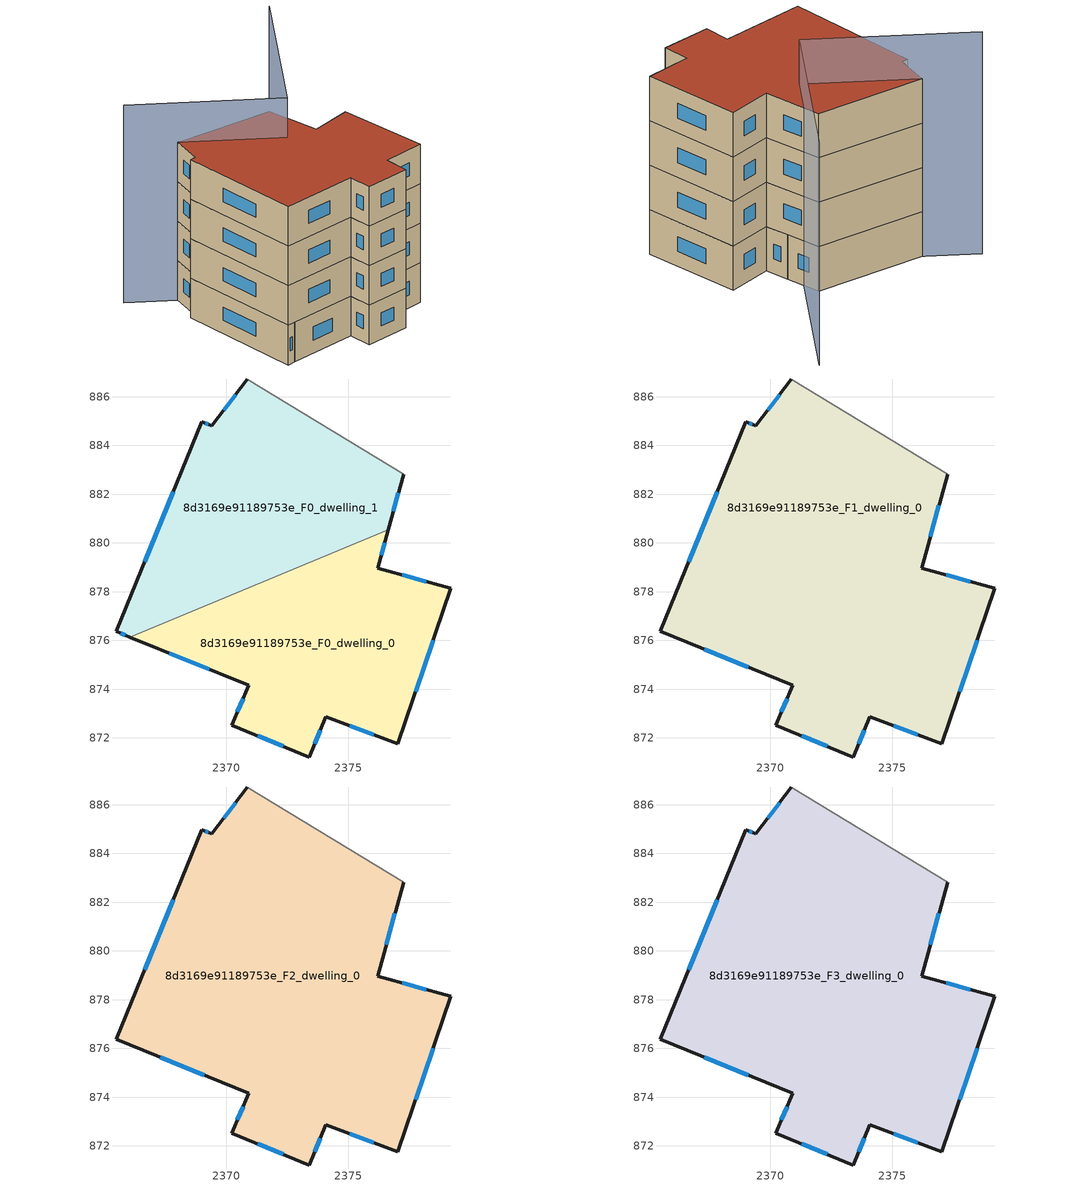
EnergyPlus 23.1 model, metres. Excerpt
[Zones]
8d3169e91189753e_F0_dwelling_0
 floor ground (EU_floor_Construction): 2379.21,878.13 2377.03,871.76 2374.07,872.88 2373.39,871.21 2370.22,872.51 2370.91,874.16 2366.03,876.14 2376.64,880.53 2376.2,878.96 z0
 wall outside (EU_wall_Construction): 2366.03,876.14 2370.91,874.16 2370.22,872.51 2373.39,871.21 2374.07,872.88 2377.03,871.76 2379.21,878.13 2376.2,878.96 2376.64,880.53 z0:3
 wall to 8d3169e91189753e_F0_dwelling_1 (EU_wall_Construction): 2376.64,880.53 2366.03,876.14 z0:3
 window (EU_Window_Construction): 2375.06,872.51 2376.04,872.13 / 2373.62,871.77 2373.84,872.32 / 2371.28,872.08 2372.33,871.65 / 2370.68,873.61 2370.45,873.06 / 2367.66,875.48 2369.28,874.82 / 2376.35,879.49 2376.49,880.01 / 2378.21,878.41 2377.2,878.69 / 2377.76,873.89 2378.48,876.01 z1:2
8d3169e91189753e_F0_dwelling_1
 floor ground (EU_floor_Construction): 2377.27,882.83 2376.64,880.53 2366.03,876.14 2365.47,876.37 2368.98,884.97 2369.4,884.8 2370.86,886.72 z0
 wall outside (EU_wall_Construction): 2370.86,886.72 2369.4,884.8 2368.98,884.97 2365.47,876.37 2366.03,876.14 / 2376.64,880.53 2377.27,882.83 z0:3
 wall adiabatic (EU_wall_Construction): 2377.27,882.83 2370.86,886.72 z0:3
 window (EU_Window_Construction): 2367.81,882.11 2366.64,879.23 / 2369.26,884.86 2369.12,884.92 / 2370.37,886.09 2369.89,885.44 / 2376.85,881.3 2377.06,882.06 / 2365.66,876.29 2365.85,876.21 z1:2
8d3169e91189753e_F1_dwelling_0
 floor to 8d3169e91189753e_F0_dwelling_0 (EU_floor_Construction): 2379.21,878.13 2377.03,871.76 2374.07,872.88 2373.39,871.21 2370.22,872.51 2370.91,874.16 2366.03,876.14 2376.64,880.53 2376.2,878.96 z3
 floor to 8d3169e91189753e_F0_dwelling_1 (EU_floor_Construction): 2377.27,882.83 2376.64,880.53 2366.03,876.14 2365.47,876.36 2368.98,884.97 2369.4,884.8 2370.86,886.72 z3
 wall outside (EU_wall_Construction): 2370.86,886.72 2369.4,884.8 2368.98,884.97 2365.47,876.37 2370.91,874.16 2370.22,872.51 2373.39,871.21 2374.07,872.88 2377.03,871.76 2379.21,878.13 2376.2,878.96 2377.27,882.83 z3:6
 wall adiabatic (EU_wall_Construction): 2377.27,882.83 2370.86,886.72 z3:6
 window (EU_Window_Construction): 2375.06,872.51 2376.04,872.13 / 2373.62,871.77 2373.84,872.32 / 2371.28,872.08 2372.33,871.65 / 2370.68,873.61 2370.45,873.06 / 2367.28,875.63 2369.1,874.89 / 2367.81,882.11 2366.64,879.23 / 2369.26,884.86 2369.12,884.92 / 2370.37,886.09 2369.89,885.44 / 2376.56,880.25 2376.91,881.54 / 2378.21,878.41 2377.2,878.69 / 2377.76,873.89 2378.48,876.01 z4:5
8d3169e91189753e_F2_dwelling_0
 floor to 8d3169e91189753e_F1_dwelling_0 (EU_floor_Construction): 2377.27,882.83 2376.2,878.96 2379.21,878.13 2377.03,871.76 2374.07,872.88 2373.39,871.21 2370.22,872.51 2370.91,874.16 2365.47,876.37 2368.98,884.97 2369.4,884.8 2370.86,886.72 z6
 wall outside (EU_wall_Construction): 2370.86,886.72 2369.4,884.8 2368.98,884.97 2365.47,876.37 2370.91,874.16 2370.22,872.51 2373.39,871.21 2374.07,872.88 2377.03,871.76 2379.21,878.13 2376.2,878.96 2377.27,882.83 z6:9
 wall adiabatic (EU_wall_Construction): 2377.27,882.83 2370.86,886.72 z6:9
 window (EU_Window_Construction): 2375.06,872.51 2376.04,872.13 / 2373.62,871.77 2373.84,872.32 / 2371.28,872.08 2372.33,871.65 / 2370.68,873.61 2370.45,873.06 / 2367.28,875.63 2369.1,874.89 / 2367.81,882.11 2366.64,879.23 / 2369.26,884.86 2369.12,884.92 / 2370.37,886.09 2369.89,885.44 / 2376.56,880.25 2376.91,881.54 / 2378.21,878.41 2377.2,878.69 / 2377.76,873.89 2378.48,876.01 z7:8
8d3169e91189753e_F3_dwelling_0
 floor to 8d3169e91189753e_F2_dwelling_0 (EU_floor_Construction): 2377.27,882.83 2376.2,878.96 2379.21,878.13 2377.03,871.76 2374.07,872.88 2373.39,871.21 2370.22,872.51 2370.91,874.16 2365.47,876.37 2368.98,884.97 2369.4,884.8 2370.86,886.72 z9
 wall outside (EU_wall_Construction): 2370.86,886.72 2369.4,884.8 2368.98,884.97 2365.47,876.37 2370.91,874.16 2370.22,872.51 2373.39,871.21 2374.07,872.88 2377.03,871.76 2379.21,878.13 2376.2,878.96 2377.27,882.83 z9:12
 wall adiabatic (EU_wall_Construction): 2377.27,882.83 2370.86,886.72 z9:12
 window (EU_Window_Construction): 2375.06,872.51 2376.04,872.13 / 2373.62,871.77 2373.84,872.32 / 2371.28,872.08 2372.33,871.65 / 2370.68,873.61 2370.45,873.06 / 2367.28,875.63 2369.1,874.89 / 2367.81,882.11 2366.64,879.23 / 2369.26,884.86 2369.12,884.92 / 2370.37,886.09 2369.89,885.44 / 2376.56,880.25 2376.91,881.54 / 2378.21,878.41 2377.2,878.69 / 2377.76,873.89 2378.48,876.01 z10:11
 roof outside (EU_roof_Construction): 2377.03,871.76 2379.21,878.13 2376.2,878.96 2377.27,882.83 2370.86,886.72 2369.4,884.8 2368.98,884.97 2365.47,876.37 2370.91,874.16 2370.22,872.51 2373.39,871.21 2374.07,872.88 z12
shading: 2385.71,886.49 2374.38,880.29 / 2374.38,880.29 2369.13,889.88 z0:15
[Building]
EU S2 Campaign: North Axis=0; Terrain=City; Solar Distribution=FullExterior
[Site:Location]
Bologna: Latitude=44.5; Longitude=11.25; Time Zone=1; Elevation=37
[SizingPeriod:WeatherFileDays]
AnnualSizingPeriod: Begin Month=1; Begin Day of Month=1; End Month=12; End Day of Month=31; Day of Week for Start Day=Monday; Use Weather File Daylight Saving Period=No; Use Weather File Rain and Snow Indicators=No
[MATERIAL]
EU_InternalMass_Material: Roughness=MediumRough; Thickness=0.1; Conductivity=1; Density=1800; Specific Heat=900; Thermal Absorptance=0.9; Solar Absorptance=0.7; Visible Absorptance=0.7
[MATERIAL:NOMASS] Roughness=MediumRough; Thermal Absorptance=0.9; Solar Absorptance=0.7; Visible Absorptance=0.7
Name | Thermal Resistance
EU_wall_NoMass | 0.937881
EU_roof_NoMass | 0.548572
EU_floor_NoMass | 0.71348
[WINDOWMATERIAL:SIMPLEGLAZINGSYSTEM]
EU_Window_SimpleGlazing: UFactor=4.25633; Solar Heat Gain Coefficient=0.85; Visible Transmittance=0.85
[CONSTRUCTION]
EU_wall_Construction: EU_wall_NoMass
EU_roof_Construction: EU_roof_NoMass
EU_floor_Construction: EU_floor_NoMass
EU_InternalMass_Construction: EU_InternalMass_Material
EU_Window_Construction: EU_Window_SimpleGlazing
[ZONE] Type=1; Multiplier=1; Ceiling Height=autocalculate; Floor Area=autocalculate; Part of Total Floor Area=Yes
Name | Volume
8d3169e91189753e_F0_dwelling_0 | 186.35
8d3169e91189753e_F1_dwelling_0; 8d3169e91189753e_F2_dwelling_0; 8d3169e91189753e_F3_dwelling_0 | 372.702
8d3169e91189753e_F0_dwelling_1 | 186.352
[INTERNALMASS] Construction=EU_InternalMass_Construction
Name | Zone or ZoneList | Surface Area
8d3169e91189753e_F0_dwelling_0_EU_InternalMass | 8d3169e91189753e_F0_dwelling_0 | 62.1171
8d3169e91189753e_F0_dwelling_1_EU_InternalMass | 8d3169e91189753e_F0_dwelling_1 | 62.1172
8d3169e91189753e_F1_dwelling_0_EU_InternalMass | 8d3169e91189753e_F1_dwelling_0 | 124.234
8d3169e91189753e_F2_dwelling_0_EU_InternalMass | 8d3169e91189753e_F2_dwelling_0 | 124.234
8d3169e91189753e_F3_dwelling_0_EU_InternalMass | 8d3169e91189753e_F3_dwelling_0 | 124.234
[OTHEREQUIPMENT] Fuel Type=Electricity; Design Level Calculation Method=Watts/Area; Power per Zone Floor Area=1; Fraction Latent=0; Fraction Radiant=0; Fraction Lost=0; Carbon Dioxide Generation Rate=0; EndUse Subcategory=EU_Step8_InternalGains
Name | Zone or ZoneList or Space or SpaceList | Schedule
EU_Step8_InternalGain_8d3169e91189753e_F0_dwelling_0_f000 | 8d3169e91189753e_F0_dwelling_0 | EU_Step8_GainSchedule_8d3169e91189753e_F0_dwelling_0_f000
EU_Step8_InternalGain_8d3169e91189753e_F0_dwelling_1_f000 | 8d3169e91189753e_F0_dwelling_1 | EU_Step8_GainSchedule_8d3169e91189753e_F0_dwelling_1_f000
EU_Step8_InternalGain_8d3169e91189753e_F1_dwelling_0_f000 | 8d3169e91189753e_F1_dwelling_0 | EU_Step8_GainSchedule_8d3169e91189753e_F1_dwelling_0_f000
EU_Step8_InternalGain_8d3169e91189753e_F2_dwelling_0_f000 | 8d3169e91189753e_F2_dwelling_0 | EU_Step8_GainSchedule_8d3169e91189753e_F2_dwelling_0_f000
EU_Step8_InternalGain_8d3169e91189753e_F3_dwelling_0_f000 | 8d3169e91189753e_F3_dwelling_0 | EU_Step8_GainSchedule_8d3169e91189753e_F3_dwelling_0_f000
[ZONEVENTILATION:DESIGNFLOWRATE] Schedule=EU_AlwaysOn; Design Flow Rate Calculation Method=AirChanges/Hour; Air Changes per Hour=0.687892; Ventilation Type=Natural; Fan Pressure Rise=0; Fan Total Efficiency=1; Constant Term Coefficient=1; Temperature Term Coefficient=0; Velocity Term Coefficient=0; Velocity Squared Term Coefficient=0; Minimum Indoor Temperature=-100; Maximum Indoor Temperature=100; Delta Temperature=-100; Minimum Outdoor Temperature=-100; Maximum Outdoor Temperature=100; Maximum Wind Speed=40
Name | Zone or ZoneList or Space or SpaceList
EU_ConstantAir_8d3169e91189753e_F0_dwelling_0 | 8d3169e91189753e_F0_dwelling_0
EU_ConstantAir_8d3169e91189753e_F0_dwelling_1 | 8d3169e91189753e_F0_dwelling_1
EU_ConstantAir_8d3169e91189753e_F1_dwelling_0 | 8d3169e91189753e_F1_dwelling_0
EU_ConstantAir_8d3169e91189753e_F2_dwelling_0 | 8d3169e91189753e_F2_dwelling_0
EU_ConstantAir_8d3169e91189753e_F3_dwelling_0 | 8d3169e91189753e_F3_dwelling_0
[HVACTEMPLATE:THERMOSTAT] Constant Heating Setpoint=20; Constant Cooling Setpoint=50
EU_HeatOnly_8d3169e91189753e_F0_dwelling_0; EU_HeatOnly_8d3169e91189753e_F0_dwelling_1; EU_HeatOnly_8d3169e91189753e_F1_dwelling_0; EU_HeatOnly_8d3169e91189753e_F2_dwelling_0; EU_HeatOnly_8d3169e91189753e_F3_dwelling_0
[HVACTEMPLATE:ZONE:IDEALLOADSAIRSYSTEM] System Availability Schedule=EU_AlwaysOn; Maximum Heating Supply Air Temperature=50; Minimum Cooling Supply Air Temperature=13; Maximum Heating Supply Air Humidity Ratio=0.0156; Minimum Cooling Supply Air Humidity Ratio=0.0077; Heating Limit=NoLimit; Cooling Limit=NoLimit; Heating Availability Schedule=EU_AlwaysOn; Cooling Availability Schedule=EU_CoolingOff; Dehumidification Control Type=ConstantSensibleHeatRatio; Cooling Sensible Heat Ratio=0.7; Dehumidification Setpoint=60; Humidification Control Type=None; Humidification Setpoint=30; Outdoor Air Method=None; Outdoor Air Flow Rate per Person=0.00944; Outdoor Air Flow Rate per Zone Floor Area=0; Outdoor Air Flow Rate per Zone=0; Demand Controlled Ventilation Type=None; Outdoor Air Economizer Type=NoEconomizer; Heat Recovery Type=None; Sensible Heat Recovery Effectiveness=0.7; Latent Heat Recovery Effectiveness=0.65
Name | Template Thermostat
8d3169e91189753e_F0_dwelling_0 | EU_HeatOnly_8d3169e91189753e_F0_dwelling_0
8d3169e91189753e_F0_dwelling_1 | EU_HeatOnly_8d3169e91189753e_F0_dwelling_1
8d3169e91189753e_F1_dwelling_0 | EU_HeatOnly_8d3169e91189753e_F1_dwelling_0
8d3169e91189753e_F2_dwelling_0 | EU_HeatOnly_8d3169e91189753e_F2_dwelling_0
8d3169e91189753e_F3_dwelling_0 | EU_HeatOnly_8d3169e91189753e_F3_dwelling_0
[SIZING:ZONE] Zone Cooling Design Supply Air Temperature Input Method=SupplyAirTemperature; Zone Cooling Design Supply Air Temperature=13; Zone Heating Design Supply Air Temperature Input Method=SupplyAirTemperature; Zone Heating Design Supply Air Temperature=50; Zone Cooling Design Supply Air Humidity Ratio=0.008; Zone Heating Design Supply Air Humidity Ratio=0.008; Cooling Design Air Flow Method=DesignDay; Cooling Design Air Flow Rate=0; Cooling Minimum Air Flow per Zone Floor Area=0.000762; Cooling Minimum Air Flow=0; Cooling Minimum Air Flow Fraction=0.2; Heating Design Air Flow Method=DesignDay; Heating Design Air Flow Rate=0; Heating Maximum Air Flow per Zone Floor Area=0.002032; Heating Maximum Air Flow=0.141576; Heating Maximum Air Flow Fraction=0.3; Account for Dedicated Outdoor Air System=No; Dedicated Outdoor Air System Control Strategy=NeutralSupplyAir; Dedicated Outdoor Air Low Setpoint Temperature for Design=autosize; Dedicated Outdoor Air High Setpoint Temperature for Design=autosize; Zone Load Sizing Method=Sensible Load Only No Latent Load; Zone Latent Cooling Design Supply Air Humidity Ratio Input Method=HumidityRatioDifference; Zone Cooling Design Supply Air Humidity Ratio Difference=0.005; Zone Latent Heating Design Supply Air Humidity Ratio Input Method=HumidityRatioDifference; Zone Humidification Design Supply Air Humidity Ratio Difference=0.005
8d3169e91189753e_F0_dwelling_0; 8d3169e91189753e_F0_dwelling_1; 8d3169e91189753e_F1_dwelling_0; 8d3169e91189753e_F2_dwelling_0; 8d3169e91189753e_F3_dwelling_0
[SCHEDULE:CONSTANT]
Name | Hourly Value
EU_AlwaysOn | 1
EU_CoolingOff | 0
[SCHEDULE:FILE] Column Number=1; Rows to Skip at Top=0; Number of Hours of Data=8760; Column Separator=Comma; Interpolate to Timestep=No; Minutes per Item=60; Adjust Schedule for Daylight Savings=Yes
Name | File
EU_Step8_GainSchedule_8d3169e91189753e_F0_dwelling_0_f000 | ../../schedules/8d3169e91189753e/8d3169e91189753e_F0_dwelling_0_f000_gain.csv
EU_Step8_GainSchedule_8d3169e91189753e_F0_dwelling_1_f000 | ../../schedules/8d3169e91189753e/8d3169e91189753e_F0_dwelling_1_f000_gain.csv
EU_Step8_GainSchedule_8d3169e91189753e_F1_dwelling_0_f000 | ../../schedules/8d3169e91189753e/8d3169e91189753e_F1_dwelling_0_f000_gain.csv
EU_Step8_GainSchedule_8d3169e91189753e_F2_dwelling_0_f000 | ../../schedules/8d3169e91189753e/8d3169e91189753e_F2_dwelling_0_f000_gain.csv
EU_Step8_GainSchedule_8d3169e91189753e_F3_dwelling_0_f000 | ../../schedules/8d3169e91189753e/8d3169e91189753e_F3_dwelling_0_f000_gain.csv
